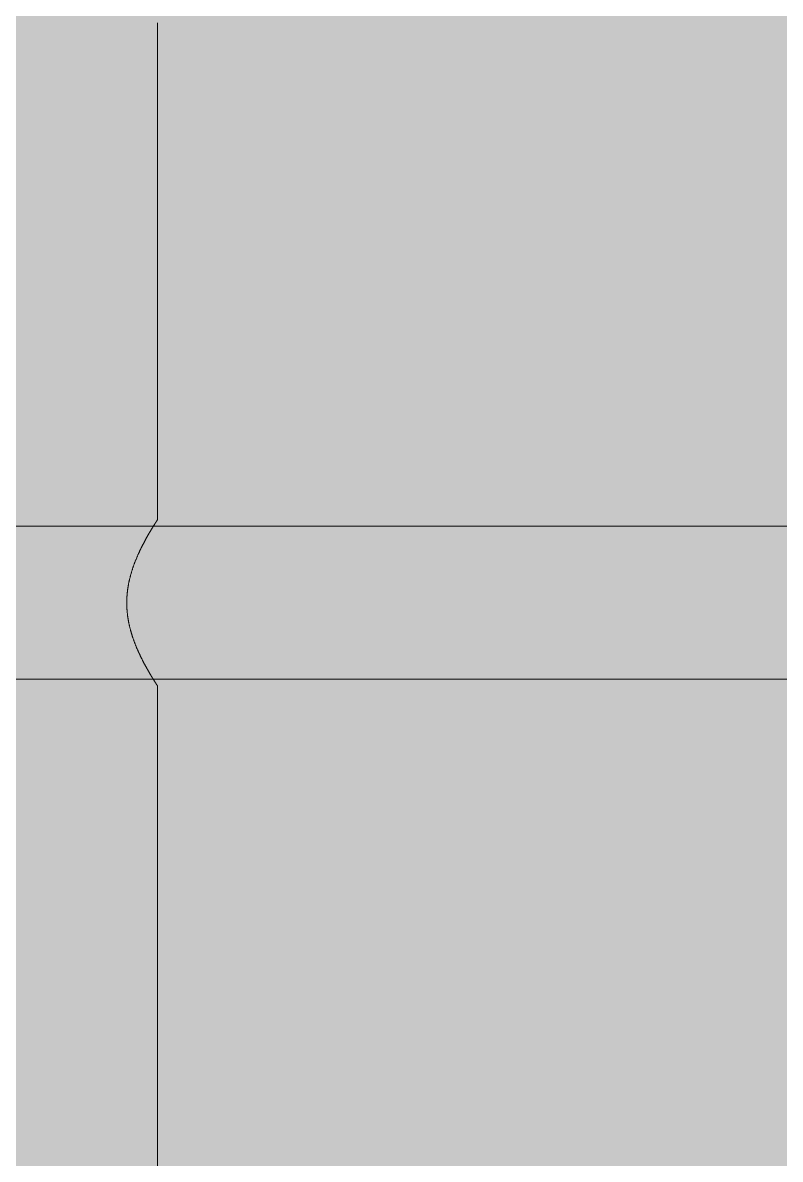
# Model space of a CAD drawing. Header units: millimetres. Extents: x 5622 to 8918, y 2044 to 6634.
# Drawn here: x 7505.07 to 7534.79, y 4418.5 to 4463.08 of the extents above; entities that cross this region are included whole.
import ezdxf

# ---------------------------------------------------------------- set-up
doc = ezdxf.new("R2010")
doc.units = ezdxf.units.MM
doc.layers.add('F_FERRAMENTA', color=253, linetype='Continuous', lineweight=5)
doc.layers.add('F_VETRO', color=140, linetype='Continuous', lineweight=5)

# ---------------------------------------------------------------- blocks, each defined once
blk = doc.blocks.new('RINGHIERINA_Hafele_812.26.610_prospetto_fronte')
at = {"layer": 'F_FERRAMENTA'}
for p, q in [((15448.224, -2870.475), (15448.224, -2870.474)), ((15448.224, -2889.975), (15448.224, -2870.475)), ((15448.145, -2890.097), (15448.149, -2890.091)), ((15448.149, -2890.091), (15448.152, -2890.086)), ((15448.152, -2890.086), (15448.155, -2890.08)), ((15448.155, -2890.08), (15448.159, -2890.075)), ((15448.159, -2890.075), (15448.162, -2890.07)), ((15448.162, -2890.07), (15448.165, -2890.065)), ((15448.165, -2890.065), (15448.168, -2890.061)), ((15448.168, -2890.061), (15448.171, -2890.056)), ((15448.171, -2890.056), (15448.174, -2890.052)), ((15448.174, -2890.052), (15448.177, -2890.047)), ((15448.177, -2890.047), (15448.179, -2890.043)), ((15448.179, -2890.043), (15448.182, -2890.039)), ((15448.182, -2890.039), (15448.185, -2890.035)), ((15448.185, -2890.035), (15448.187, -2890.031)), ((15448.187, -2890.031), (15448.189, -2890.027)), ((15448.189, -2890.027), (15448.192, -2890.024)), ((15448.192, -2890.024), (15448.194, -2890.02)), ((15448.194, -2890.02), (15448.196, -2890.017)), ((15448.196, -2890.017), (15448.198, -2890.014)), ((15448.198, -2890.014), (15448.2, -2890.011)), ((15448.2, -2890.011), (15448.202, -2890.008)), ((15448.202, -2890.008), (15448.204, -2890.005)), ((15448.204, -2890.005), (15448.206, -2890.002)), ((15448.206, -2890.002), (15448.207, -2889.999)), ((15448.207, -2889.999), (15448.209, -2889.997)), ((15448.209, -2889.997), (15448.21, -2889.995)), ((15448.21, -2889.995), (15448.212, -2889.993)), ((15448.212, -2889.993), (15448.213, -2889.99)), ((15448.213, -2889.99), (15448.214, -2889.989)), ((15448.214, -2889.989), (15448.216, -2889.987)), ((15448.216, -2889.987), (15448.217, -2889.985)), ((15448.217, -2889.985), (15448.218, -2889.983)), ((15448.218, -2889.983), (15448.219, -2889.982)), ((15448.219, -2889.982), (15448.22, -2889.981)), ((15448.22, -2889.98), (15448.221, -2889.978)), ((15448.22, -2889.981), (15448.22, -2889.98)), ((15448.221, -2889.978), (15448.222, -2889.978)), ((15448.222, -2889.977), (15448.223, -2889.976)), ((15448.222, -2889.978), (15448.222, -2889.977)), ((15448.223, -2889.976), (15448.223, -2889.975)), ((15448.223, -2889.975), (15448.223, -2889.975)), ((15448.223, -2889.975), (15448.224, -2889.975)), ((15448.223, -2889.976), (15448.223, -2889.976)), ((15448.224, -2889.975), (15448.224, -2889.975)), ((15447.876, -2890.541), (15447.882, -2890.529)), ((15447.882, -2890.529), (15447.888, -2890.518)), ((15447.888, -2890.518), (15447.895, -2890.507)), ((15447.895, -2890.507), (15447.901, -2890.497)), ((15447.901, -2890.497), (15447.907, -2890.486)), ((15447.907, -2890.486), (15447.914, -2890.475)), ((15447.914, -2890.475), (15447.92, -2890.465)), ((15447.92, -2890.465), (15447.926, -2890.454)), ((15447.926, -2890.454), (15447.932, -2890.444)), ((15447.932, -2890.444), (15447.938, -2890.433)), ((15447.938, -2890.433), (15447.944, -2890.423)), ((15447.944, -2890.423), (15447.95, -2890.413)), ((15447.95, -2890.413), (15447.956, -2890.403)), ((15447.956, -2890.403), (15447.962, -2890.393)), ((15447.962, -2890.393), (15447.968, -2890.383)), ((15447.968, -2890.383), (15447.974, -2890.373)), ((15447.974, -2890.373), (15447.98, -2890.364)), ((15447.98, -2890.364), (15447.985, -2890.354)), ((15447.985, -2890.354), (15447.991, -2890.345)), ((15447.991, -2890.345), (15447.997, -2890.336)), ((15447.997, -2890.336), (15448.002, -2890.326)), ((15448.002, -2890.326), (15448.008, -2890.317)), ((15448.008, -2890.317), (15448.013, -2890.308)), ((15448.013, -2890.308), (15448.019, -2890.299)), ((15448.019, -2890.299), (15448.024, -2890.291)), ((15448.024, -2890.291), (15448.029, -2890.282)), ((15448.029, -2890.282), (15448.035, -2890.273)), ((15448.035, -2890.273), (15448.04, -2890.265)), ((15448.04, -2890.265), (15448.045, -2890.256)), ((15448.045, -2890.256), (15448.05, -2890.248)), ((15448.05, -2890.248), (15448.055, -2890.24)), ((15448.055, -2890.24), (15448.06, -2890.232)), ((15448.06, -2890.232), (15448.065, -2890.224)), ((15448.065, -2890.224), (15448.07, -2890.216)), ((15448.07, -2890.216), (15448.075, -2890.209)), ((15448.075, -2890.209), (15448.079, -2890.201)), ((15448.079, -2890.201), (15448.084, -2890.194)), ((15448.084, -2890.194), (15448.088, -2890.186)), ((15448.088, -2890.186), (15448.093, -2890.179)), ((15448.093, -2890.179), (15448.097, -2890.172)), ((15448.097, -2890.172), (15448.102, -2890.165)), ((15448.102, -2890.165), (15448.106, -2890.158)), ((15448.106, -2890.158), (15448.11, -2890.152)), ((15448.11, -2890.152), (15448.114, -2890.145)), ((15448.114, -2890.145), (15448.119, -2890.139)), ((15448.119, -2890.139), (15448.123, -2890.132)), ((15448.123, -2890.132), (15448.127, -2890.126)), ((15448.127, -2890.126), (15448.13, -2890.12)), ((15448.13, -2890.12), (15448.134, -2890.114)), ((15448.134, -2890.114), (15448.138, -2890.108)), ((15448.138, -2890.108), (15448.142, -2890.102)), ((15448.142, -2890.102), (15448.145, -2890.097)), ((15447.632, -2890.988), (15447.639, -2890.975)), ((15447.639, -2890.975), (15447.646, -2890.961)), ((15447.646, -2890.961), (15447.653, -2890.948)), ((15447.653, -2890.948), (15447.66, -2890.935)), ((15447.66, -2890.935), (15447.667, -2890.921)), ((15447.667, -2890.921), (15447.674, -2890.908)), ((15447.674, -2890.908), (15447.68, -2890.895)), ((15447.68, -2890.895), (15447.687, -2890.882)), ((15447.687, -2890.882), (15447.694, -2890.869)), ((15447.694, -2890.869), (15447.701, -2890.856)), ((15447.701, -2890.856), (15447.708, -2890.843)), ((15447.708, -2890.843), (15447.715, -2890.83)), ((15447.715, -2890.83), (15447.722, -2890.817)), ((15447.722, -2890.817), (15447.728, -2890.805)), ((15447.728, -2890.805), (15447.735, -2890.792)), ((15447.735, -2890.792), (15447.742, -2890.779)), ((15447.742, -2890.779), (15447.749, -2890.767)), ((15447.749, -2890.767), (15447.756, -2890.754)), ((15447.756, -2890.754), (15447.762, -2890.742)), ((15447.762, -2890.742), (15447.769, -2890.729)), ((15447.769, -2890.729), (15447.776, -2890.717)), ((15447.776, -2890.717), (15447.783, -2890.705)), ((15447.783, -2890.705), (15447.79, -2890.693)), ((15447.79, -2890.693), (15447.796, -2890.68)), ((15447.796, -2890.68), (15447.803, -2890.668)), ((15447.803, -2890.668), (15447.81, -2890.656)), ((15447.81, -2890.656), (15447.816, -2890.644)), ((15447.816, -2890.644), (15447.823, -2890.633)), ((15447.823, -2890.633), (15447.83, -2890.621)), ((15447.83, -2890.621), (15447.836, -2890.609)), ((15447.836, -2890.609), (15447.843, -2890.598)), ((15447.843, -2890.598), (15447.85, -2890.586)), ((15447.85, -2890.586), (15447.856, -2890.575)), ((15447.856, -2890.575), (15447.863, -2890.563)), ((15447.863, -2890.563), (15447.869, -2890.552)), ((15447.869, -2890.552), (15447.876, -2890.541)), ((15447.421, -2891.442), (15447.428, -2891.425)), ((15447.428, -2891.425), (15447.435, -2891.409)), ((15447.435, -2891.409), (15447.442, -2891.393)), ((15447.442, -2891.393), (15447.449, -2891.377)), ((15447.449, -2891.377), (15447.456, -2891.36)), ((15447.456, -2891.36), (15447.463, -2891.345)), ((15447.463, -2891.345), (15447.47, -2891.329)), ((15447.47, -2891.329), (15447.477, -2891.313)), ((15447.477, -2891.313), (15447.484, -2891.297)), ((15447.484, -2891.297), (15447.491, -2891.281)), ((15447.491, -2891.281), (15447.498, -2891.266)), ((15447.498, -2891.266), (15447.505, -2891.25)), ((15447.505, -2891.25), (15447.513, -2891.235)), ((15447.513, -2891.235), (15447.52, -2891.22)), ((15447.52, -2891.22), (15447.527, -2891.205)), ((15447.527, -2891.205), (15447.534, -2891.19)), ((15447.534, -2891.19), (15447.541, -2891.175)), ((15447.541, -2891.175), (15447.548, -2891.16)), ((15447.548, -2891.16), (15447.555, -2891.145)), ((15447.555, -2891.145), (15447.562, -2891.13)), ((15447.562, -2891.13), (15447.569, -2891.116)), ((15447.569, -2891.116), (15447.576, -2891.101)), ((15447.576, -2891.101), (15447.583, -2891.087)), ((15447.583, -2891.087), (15447.59, -2891.072)), ((15447.59, -2891.072), (15447.597, -2891.058)), ((15447.597, -2891.058), (15447.604, -2891.044)), ((15447.604, -2891.044), (15447.611, -2891.03)), ((15447.611, -2891.03), (15447.618, -2891.016)), ((15447.618, -2891.016), (15447.625, -2891.002)), ((15447.625, -2891.002), (15447.632, -2890.988)), ((15447.255, -2891.876), (15447.262, -2891.858)), ((15447.262, -2891.858), (15447.268, -2891.84)), ((15447.268, -2891.84), (15447.274, -2891.822)), ((15447.274, -2891.822), (15447.28, -2891.804)), ((15447.28, -2891.804), (15447.287, -2891.786)), ((15447.287, -2891.786), (15447.293, -2891.768)), ((15447.293, -2891.768), (15447.299, -2891.75)), ((15447.299, -2891.75), (15447.306, -2891.732)), ((15447.306, -2891.732), (15447.312, -2891.715)), ((15447.312, -2891.715), (15447.319, -2891.697)), ((15447.319, -2891.697), (15447.325, -2891.68)), ((15447.325, -2891.68), (15447.332, -2891.662)), ((15447.332, -2891.662), (15447.339, -2891.645)), ((15447.339, -2891.645), (15447.345, -2891.627)), ((15447.345, -2891.627), (15447.352, -2891.61)), ((15447.352, -2891.61), (15447.359, -2891.593)), ((15447.359, -2891.593), (15447.366, -2891.576)), ((15447.366, -2891.576), (15447.372, -2891.559)), ((15447.372, -2891.559), (15447.379, -2891.542)), ((15447.379, -2891.542), (15447.386, -2891.525)), ((15447.386, -2891.525), (15447.393, -2891.508)), ((15447.393, -2891.508), (15447.4, -2891.491)), ((15447.4, -2891.491), (15447.407, -2891.475)), ((15447.407, -2891.475), (15447.414, -2891.458)), ((15447.414, -2891.458), (15447.421, -2891.442)), ((15447.127, -2892.33), (15447.132, -2892.31)), ((15447.132, -2892.31), (15447.136, -2892.291)), ((15447.136, -2892.291), (15447.141, -2892.271)), ((15447.141, -2892.271), (15447.146, -2892.252)), ((15447.146, -2892.252), (15447.151, -2892.233)), ((15447.151, -2892.233), (15447.155, -2892.214)), ((15447.155, -2892.214), (15447.16, -2892.194)), ((15447.16, -2892.194), (15447.166, -2892.175)), ((15447.166, -2892.175), (15447.171, -2892.156)), ((15447.171, -2892.156), (15447.176, -2892.137)), ((15447.176, -2892.137), (15447.181, -2892.118)), ((15447.181, -2892.118), (15447.186, -2892.099)), ((15447.186, -2892.099), (15447.192, -2892.08)), ((15447.192, -2892.08), (15447.197, -2892.062)), ((15447.197, -2892.062), (15447.203, -2892.043)), ((15447.203, -2892.043), (15447.208, -2892.024)), ((15447.208, -2892.024), (15447.214, -2892.005)), ((15447.214, -2892.005), (15447.22, -2891.987)), ((15447.22, -2891.987), (15447.226, -2891.968)), ((15447.226, -2891.968), (15447.231, -2891.95)), ((15447.231, -2891.95), (15447.237, -2891.931)), ((15447.237, -2891.931), (15447.243, -2891.913)), ((15447.243, -2891.913), (15447.249, -2891.895)), ((15447.249, -2891.895), (15447.255, -2891.876)), ((15447.049, -2892.785), (15447.051, -2892.765)), ((15447.051, -2892.765), (15447.054, -2892.745)), ((15447.054, -2892.745), (15447.056, -2892.725)), ((15447.056, -2892.725), (15447.059, -2892.705)), ((15447.059, -2892.705), (15447.061, -2892.685)), ((15447.061, -2892.685), (15447.064, -2892.665)), ((15447.064, -2892.665), (15447.067, -2892.645)), ((15447.067, -2892.645), (15447.07, -2892.625)), ((15447.07, -2892.625), (15447.073, -2892.605)), ((15447.073, -2892.605), (15447.077, -2892.585)), ((15447.077, -2892.585), (15447.08, -2892.565)), ((15447.08, -2892.565), (15447.083, -2892.546)), ((15447.083, -2892.546), (15447.087, -2892.526)), ((15447.087, -2892.526), (15447.091, -2892.506)), ((15447.091, -2892.506), (15447.094, -2892.486)), ((15447.094, -2892.486), (15447.098, -2892.467)), ((15447.098, -2892.467), (15447.102, -2892.447)), ((15447.102, -2892.447), (15447.106, -2892.427)), ((15447.106, -2892.427), (15447.11, -2892.408)), ((15447.11, -2892.408), (15447.114, -2892.388)), ((15447.114, -2892.388), (15447.119, -2892.369)), ((15447.119, -2892.369), (15447.123, -2892.349)), ((15447.123, -2892.349), (15447.127, -2892.33)), ((15447.023, -2893.185), (15447.024, -2893.165)), ((15447.023, -2893.205), (15447.023, -2893.185)), ((15447.023, -2893.225), (15447.023, -2893.205)), ((15447.024, -2893.145), (15447.025, -2893.125)), ((15447.024, -2893.165), (15447.024, -2893.145)), ((15447.025, -2893.105), (15447.026, -2893.085)), ((15447.025, -2893.125), (15447.025, -2893.105)), ((15447.026, -2893.085), (15447.027, -2893.065)), ((15447.027, -2893.065), (15447.028, -2893.045)), ((15447.028, -2893.045), (15447.029, -2893.025)), ((15447.029, -2893.025), (15447.03, -2893.005)), ((15447.03, -2893.005), (15447.031, -2892.985)), ((15447.031, -2892.985), (15447.032, -2892.965)), ((15447.032, -2892.965), (15447.034, -2892.945)), ((15447.034, -2892.945), (15447.035, -2892.925)), ((15447.035, -2892.925), (15447.037, -2892.905)), ((15447.037, -2892.905), (15447.039, -2892.885)), ((15447.039, -2892.885), (15447.04, -2892.865)), ((15447.04, -2892.865), (15447.042, -2892.845)), ((15447.042, -2892.845), (15447.044, -2892.825)), ((15447.044, -2892.825), (15447.046, -2892.805)), ((15447.046, -2892.805), (15447.049, -2892.785)), ((15447.023, -2893.244), (15447.023, -2893.225)), ((15447.023, -2893.264), (15447.023, -2893.244)), ((15447.024, -2893.284), (15447.023, -2893.264)), ((15447.024, -2893.304), (15447.024, -2893.284)), ((15447.025, -2893.324), (15447.024, -2893.304)), ((15447.025, -2893.344), (15447.025, -2893.324)), ((15447.026, -2893.364), (15447.025, -2893.344)), ((15447.027, -2893.383), (15447.026, -2893.364)), ((15447.028, -2893.403), (15447.027, -2893.383)), ((15447.029, -2893.423), (15447.028, -2893.403)), ((15447.03, -2893.443), (15447.029, -2893.423)), ((15447.031, -2893.463), (15447.03, -2893.443)), ((15447.032, -2893.483), (15447.031, -2893.463)), ((15447.034, -2893.503), (15447.032, -2893.483)), ((15447.035, -2893.523), (15447.034, -2893.503)), ((15447.037, -2893.543), (15447.035, -2893.523)), ((15447.038, -2893.563), (15447.037, -2893.543)), ((15447.04, -2893.583), (15447.038, -2893.563)), ((15447.042, -2893.603), (15447.04, -2893.583)), ((15447.044, -2893.623), (15447.042, -2893.603)), ((15447.046, -2893.643), (15447.044, -2893.623)), ((15447.049, -2893.663), (15447.046, -2893.643)), ((15447.051, -2893.683), (15447.049, -2893.663)), ((15447.053, -2893.703), (15447.051, -2893.683)), ((15447.056, -2893.722), (15447.053, -2893.703)), ((15447.058, -2893.742), (15447.056, -2893.722)), ((15447.061, -2893.762), (15447.058, -2893.742)), ((15447.064, -2893.782), (15447.061, -2893.762)), ((15447.067, -2893.802), (15447.064, -2893.782)), ((15447.07, -2893.822), (15447.067, -2893.802)), ((15447.073, -2893.842), (15447.07, -2893.822)), ((15447.076, -2893.861), (15447.073, -2893.842)), ((15447.08, -2893.881), (15447.076, -2893.861)), ((15447.083, -2893.901), (15447.08, -2893.881)), ((15447.086, -2893.921), (15447.083, -2893.901)), ((15447.09, -2893.94), (15447.086, -2893.921)), ((15447.094, -2893.96), (15447.09, -2893.94)), ((15447.098, -2893.979), (15447.094, -2893.96)), ((15447.101, -2893.999), (15447.098, -2893.979)), ((15447.105, -2894.019), (15447.101, -2893.999)), ((15447.109, -2894.038), (15447.105, -2894.019)), ((15447.114, -2894.058), (15447.109, -2894.038)), ((15447.118, -2894.077), (15447.114, -2894.058)), ((15447.122, -2894.097), (15447.118, -2894.077)), ((15447.126, -2894.116), (15447.122, -2894.097)), ((15447.131, -2894.135), (15447.126, -2894.116)), ((15447.136, -2894.155), (15447.131, -2894.135)), ((15447.14, -2894.174), (15447.136, -2894.155)), ((15447.145, -2894.193), (15447.14, -2894.174)), ((15447.15, -2894.212), (15447.145, -2894.193)), ((15447.155, -2894.232), (15447.15, -2894.212)), ((15447.159, -2894.251), (15447.155, -2894.232)), ((15447.164, -2894.27), (15447.159, -2894.251)), ((15447.17, -2894.289), (15447.164, -2894.27)), ((15447.175, -2894.308), (15447.17, -2894.289)), ((15447.18, -2894.327), (15447.175, -2894.308)), ((15447.185, -2894.346), (15447.18, -2894.327)), ((15447.191, -2894.364), (15447.185, -2894.346)), ((15447.196, -2894.383), (15447.191, -2894.364)), ((15447.202, -2894.402), (15447.196, -2894.383)), ((15447.207, -2894.421), (15447.202, -2894.402)), ((15447.213, -2894.439), (15447.207, -2894.421)), ((15447.218, -2894.458), (15447.213, -2894.439)), ((15447.224, -2894.476), (15447.218, -2894.458)), ((15447.23, -2894.495), (15447.224, -2894.476)), ((15447.236, -2894.513), (15447.23, -2894.495)), ((15447.242, -2894.531), (15447.236, -2894.513)), ((15447.248, -2894.55), (15447.242, -2894.531)), ((15447.254, -2894.568), (15447.248, -2894.55)), ((15447.26, -2894.586), (15447.254, -2894.568)), ((15447.266, -2894.604), (15447.26, -2894.586)), ((15447.272, -2894.622), (15447.266, -2894.604)), ((15447.278, -2894.64), (15447.272, -2894.622)), ((15447.285, -2894.658), (15447.278, -2894.64)), ((15447.291, -2894.676), (15447.285, -2894.658)), ((15447.297, -2894.694), (15447.291, -2894.676)), ((15447.304, -2894.711), (15447.297, -2894.694)), ((15447.31, -2894.729), (15447.304, -2894.711)), ((15447.317, -2894.747), (15447.31, -2894.729)), ((15447.323, -2894.764), (15447.317, -2894.747)), ((15447.33, -2894.781), (15447.323, -2894.764)), ((15447.337, -2894.799), (15447.33, -2894.781)), ((15447.343, -2894.816), (15447.337, -2894.799)), ((15447.35, -2894.833), (15447.343, -2894.816)), ((15447.357, -2894.85), (15447.35, -2894.833)), ((15447.363, -2894.868), (15447.357, -2894.85)), ((15447.37, -2894.885), (15447.363, -2894.868)), ((15447.377, -2894.901), (15447.37, -2894.885)), ((15447.384, -2894.918), (15447.377, -2894.901)), ((15447.391, -2894.935), (15447.384, -2894.918)), ((15447.397, -2894.952), (15447.391, -2894.935)), ((15447.404, -2894.968), (15447.397, -2894.952)), ((15447.411, -2894.985), (15447.404, -2894.968)), ((15447.418, -2895.001), (15447.411, -2894.985)), ((15447.425, -2895.018), (15447.418, -2895.001)), ((15447.432, -2895.034), (15447.425, -2895.018)), ((15447.439, -2895.05), (15447.432, -2895.034)), ((15447.446, -2895.066), (15447.439, -2895.05)), ((15447.453, -2895.082), (15447.446, -2895.066)), ((15447.46, -2895.098), (15447.453, -2895.082)), ((15447.467, -2895.114), (15447.46, -2895.098)), ((15447.474, -2895.13), (15447.467, -2895.114)), ((15447.481, -2895.146), (15447.474, -2895.13)), ((15447.488, -2895.161), (15447.481, -2895.146)), ((15447.495, -2895.177), (15447.488, -2895.161)), ((15447.503, -2895.192), (15447.495, -2895.177)), ((15447.51, -2895.208), (15447.503, -2895.192)), ((15447.517, -2895.223), (15447.51, -2895.208)), ((15447.524, -2895.238), (15447.517, -2895.223)), ((15447.531, -2895.253), (15447.524, -2895.238)), ((15447.538, -2895.268), (15447.531, -2895.253)), ((15447.545, -2895.283), (15447.538, -2895.268)), ((15447.552, -2895.298), (15447.545, -2895.283)), ((15447.559, -2895.312), (15447.552, -2895.298)), ((15447.566, -2895.327), (15447.559, -2895.312)), ((15447.573, -2895.341), (15447.566, -2895.327)), ((15447.58, -2895.356), (15447.573, -2895.341)), ((15447.587, -2895.37), (15447.58, -2895.356)), ((15447.594, -2895.384), (15447.587, -2895.37)), ((15447.601, -2895.398), (15447.594, -2895.384)), ((15447.608, -2895.412), (15447.601, -2895.398)), ((15447.615, -2895.426), (15447.608, -2895.412)), ((15447.622, -2895.44), (15447.615, -2895.426)), ((15447.629, -2895.454), (15447.622, -2895.44)), ((15447.636, -2895.468), (15447.629, -2895.454)), ((15447.643, -2895.481), (15447.636, -2895.468)), ((15447.65, -2895.494), (15447.643, -2895.481)), ((15447.657, -2895.508), (15447.65, -2895.494)), ((15447.663, -2895.521), (15447.657, -2895.508)), ((15447.67, -2895.534), (15447.663, -2895.521)), ((15447.677, -2895.547), (15447.67, -2895.534)), ((15447.684, -2895.56), (15447.677, -2895.547)), ((15447.691, -2895.573), (15447.684, -2895.56)), ((15447.697, -2895.586), (15447.691, -2895.573)), ((15447.704, -2895.599), (15447.697, -2895.586)), ((15447.711, -2895.612), (15447.704, -2895.599)), ((15447.718, -2895.625), (15447.711, -2895.612)), ((15447.725, -2895.637), (15447.718, -2895.625)), ((15447.732, -2895.65), (15447.725, -2895.637)), ((15447.738, -2895.663), (15447.732, -2895.65)), ((15447.745, -2895.675), (15447.738, -2895.663)), ((15447.752, -2895.688), (15447.745, -2895.675)), ((15447.759, -2895.7), (15447.752, -2895.688)), ((15447.765, -2895.713), (15447.759, -2895.7)), ((15447.772, -2895.725), (15447.765, -2895.713)), ((15447.779, -2895.737), (15447.772, -2895.725)), ((15447.786, -2895.749), (15447.779, -2895.737)), ((15447.792, -2895.762), (15447.786, -2895.749)), ((15447.799, -2895.774), (15447.792, -2895.762)), ((15447.806, -2895.786), (15447.799, -2895.774)), ((15447.813, -2895.798), (15447.806, -2895.786)), ((15447.819, -2895.809), (15447.813, -2895.798)), ((15447.826, -2895.821), (15447.819, -2895.809)), ((15447.832, -2895.833), (15447.826, -2895.821)), ((15447.839, -2895.845), (15447.832, -2895.833)), ((15447.846, -2895.856), (15447.839, -2895.845)), ((15447.852, -2895.868), (15447.846, -2895.856)), ((15447.859, -2895.879), (15447.852, -2895.868)), ((15447.865, -2895.89), (15447.859, -2895.879)), ((15447.872, -2895.901), (15447.865, -2895.89)), ((15447.878, -2895.913), (15447.872, -2895.901)), ((15447.884, -2895.924), (15447.878, -2895.913)), ((15447.891, -2895.935), (15447.884, -2895.924)), ((15447.897, -2895.945), (15447.891, -2895.935)), ((15447.903, -2895.956), (15447.897, -2895.945)), ((15447.91, -2895.967), (15447.903, -2895.956)), ((15447.916, -2895.978), (15447.91, -2895.967)), ((15447.922, -2895.988), (15447.916, -2895.978)), ((15447.928, -2895.999), (15447.922, -2895.988)), ((15447.934, -2896.009), (15447.928, -2895.999)), ((15447.94, -2896.019), (15447.934, -2896.009)), ((15447.946, -2896.029), (15447.94, -2896.019)), ((15447.952, -2896.039), (15447.946, -2896.029)), ((15447.958, -2896.049), (15447.952, -2896.039)), ((15447.964, -2896.059), (15447.958, -2896.049)), ((15447.97, -2896.069), (15447.964, -2896.059)), ((15447.976, -2896.079), (15447.97, -2896.069)), ((15447.982, -2896.088), (15447.976, -2896.079)), ((15447.987, -2896.098), (15447.982, -2896.088)), ((15447.993, -2896.107), (15447.987, -2896.098)), ((15447.998, -2896.116), (15447.993, -2896.107)), ((15448.004, -2896.125), (15447.998, -2896.116)), ((15448.009, -2896.134), (15448.004, -2896.125)), ((15448.015, -2896.143), (15448.009, -2896.134)), ((15448.02, -2896.152), (15448.015, -2896.143)), ((15448.026, -2896.161), (15448.02, -2896.152)), ((15448.031, -2896.17), (15448.026, -2896.161)), ((15448.036, -2896.178), (15448.031, -2896.17)), ((15448.041, -2896.186), (15448.036, -2896.178)), ((15448.046, -2896.195), (15448.041, -2896.186)), ((15448.051, -2896.203), (15448.046, -2896.195)), ((15448.056, -2896.211), (15448.051, -2896.203)), ((15448.061, -2896.219), (15448.056, -2896.211)), ((15448.066, -2896.227), (15448.061, -2896.219)), ((15448.071, -2896.234), (15448.066, -2896.227)), ((15448.076, -2896.242), (15448.071, -2896.234)), ((15448.08, -2896.25), (15448.076, -2896.242)), ((15448.085, -2896.257), (15448.08, -2896.25)), ((15448.09, -2896.264), (15448.085, -2896.257)), ((15448.094, -2896.271), (15448.09, -2896.264)), ((15448.098, -2896.278), (15448.094, -2896.271)), ((15448.103, -2896.285), (15448.098, -2896.278)), ((15448.107, -2896.292), (15448.103, -2896.285)), ((15448.111, -2896.299), (15448.107, -2896.292)), ((15448.115, -2896.305), (15448.111, -2896.299)), ((15448.119, -2896.312), (15448.115, -2896.305)), ((15448.123, -2896.318), (15448.119, -2896.312)), ((15448.127, -2896.324), (15448.123, -2896.318)), ((15448.131, -2896.33), (15448.127, -2896.324)), ((15448.135, -2896.336), (15448.131, -2896.33)), ((15448.139, -2896.342), (15448.135, -2896.336)), ((15448.142, -2896.348), (15448.139, -2896.342)), ((15448.146, -2896.353), (15448.142, -2896.348)), ((15448.149, -2896.359), (15448.146, -2896.353)), ((15448.153, -2896.364), (15448.149, -2896.359)), ((15448.156, -2896.369), (15448.153, -2896.364)), ((15448.159, -2896.375), (15448.156, -2896.369)), ((15448.162, -2896.38), (15448.159, -2896.375)), ((15448.165, -2896.384), (15448.162, -2896.38)), ((15448.168, -2896.389), (15448.165, -2896.384)), ((15448.171, -2896.394), (15448.168, -2896.389)), ((15448.174, -2896.398), (15448.171, -2896.394)), ((15448.177, -2896.402), (15448.174, -2896.398)), ((15448.18, -2896.407), (15448.177, -2896.402)), ((15448.182, -2896.411), (15448.18, -2896.407)), ((15448.185, -2896.415), (15448.182, -2896.411)), ((15448.187, -2896.419), (15448.185, -2896.415)), ((15448.19, -2896.422), (15448.187, -2896.419)), ((15448.192, -2896.426), (15448.19, -2896.422)), ((15448.194, -2896.429), (15448.192, -2896.426)), ((15448.196, -2896.433), (15448.194, -2896.429)), ((15448.198, -2896.436), (15448.196, -2896.433)), ((15448.2, -2896.439), (15448.198, -2896.436)), ((15448.202, -2896.442), (15448.2, -2896.439)), ((15448.204, -2896.445), (15448.202, -2896.442)), ((15448.206, -2896.447), (15448.204, -2896.445)), ((15448.208, -2896.45), (15448.206, -2896.447)), ((15448.209, -2896.452), (15448.208, -2896.45)), ((15448.211, -2896.454), (15448.209, -2896.452)), ((15448.212, -2896.457), (15448.211, -2896.454)), ((15448.213, -2896.459), (15448.212, -2896.457)), ((15448.215, -2896.461), (15448.213, -2896.459)), ((15448.216, -2896.462), (15448.215, -2896.461)), ((15448.217, -2896.464), (15448.216, -2896.462)), ((15448.218, -2896.466), (15448.217, -2896.464)), ((15448.219, -2896.467), (15448.218, -2896.466)), ((15448.22, -2896.468), (15448.219, -2896.467)), ((15448.22, -2896.47), (15448.22, -2896.468)), ((15448.221, -2896.471), (15448.22, -2896.47)), ((15448.222, -2896.472), (15448.221, -2896.471)), ((15448.223, -2896.473), (15448.222, -2896.472)), ((15448.222, -2896.472), (15448.222, -2896.472)), ((15448.223, -2896.474), (15448.223, -2896.473)), ((15448.224, -2896.474), (15448.223, -2896.474)), ((15448.223, -2896.474), (15448.223, -2896.474)), ((15448.223, -2896.474), (15448.223, -2896.474)), ((15448.224, -2896.475), (15448.224, -2896.474)), ((15448.224, -2925.225), (15448.224, -2896.475))]:
    blk.add_line(p, q, dxfattribs=at)

msp = doc.modelspace()

# ---------------------------------------------------------------- hatches: boundary and pattern name
at = {"layer": 'F_VETRO', "transparency": 33554508}
h = msp.add_hatch(color=153, dxfattribs=at)
h.dxf.hatch_style = 1
h.set_gradient(color1=(102, 153, 204), color2=(251, 252, 254), rotation=45, one_color=1, tint=0.994624)
h.paths.add_polyline_path([(7783.348, 5634.327), (7469.348, 5634.327), (7469.348, 3760.327), (7783.348, 3760.327)])

# ---------------------------------------------------------------- linework, layer by layer
at = {"layer": 'F_FERRAMENTA'}
msp.add_lwpolyline([(7490.348, 4443.326), (7760.348, 4443.326), (7760.348, 4437.326), (7490.348, 4437.326)], close=True, dxfattribs=at)

# ---------------------------------------------------------------- block references
msp.add_blockref('RINGHIERINA_Hafele_812.26.610_prospetto_fronte', (-7937.875, 7333.55), dxfattribs=at)

doc.saveas('drawing.dxf')
